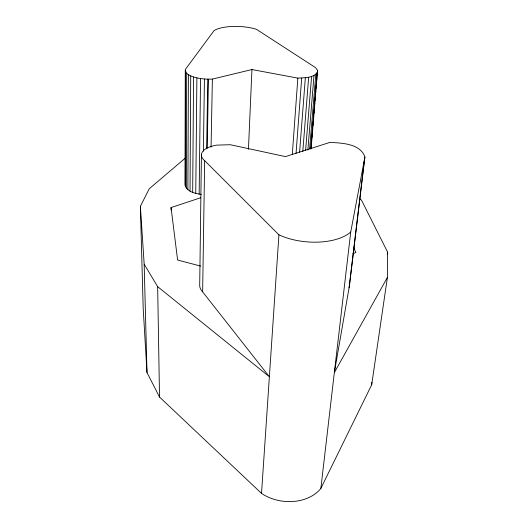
<?xml version="1.0" encoding="UTF-8"?>
<svg xmlns="http://www.w3.org/2000/svg" width="528" height="528" viewBox="0 0 528 528"><rect width="100%" height="100%" fill="white"/><g stroke="black" fill="none" stroke-linecap="round" stroke-linejoin="round"><path stroke-width="0.79" d="M311.117 148.777L317.533 70.297L315.414 67.538L256.37 29.278A27.298 8.936 2.4 0 0 214.078 30.591L185.599 69.122L185.275 70.528L184.991 184.668C186.417 191.776 195.221 193.519 201.313 194.449M185.328 186.397L185.592 70.772M186.305 188.08L186.694 73.359L185.275 70.528M187.889 189.677L188.397 74.699L186.694 73.359M190.034 191.129L190.714 75.926L188.397 74.699M192.687 192.383L193.571 77.002L190.714 75.926M185.018 158.347L149.252 188.753L140.375 206.309L143.187 308.444L146.995 372.577L159.515 397.043L261.525 493.39A39.521 29.555 6.9 0 0 320.846 488.446L371.692 384.793L387.394 277.431L387.625 252.206L361.588 200.317L359.773 198.647M195.756 193.413L196.885 77.887L193.571 77.002M199.155 194.172L200.541 78.56L196.885 77.887M201.432 154.433L199.709 284.632A23.047 13.18 1.5 0 0 202.646 291.878L269.372 376.748L157.661 286.658L144.177 264.224L140.375 206.309M203.386 151.166L204.428 78.995L200.541 78.56M202.646 291.878L204.666 160.644A25.192 11.207 1.9 0 1 216.724 145.127L230.32 144.725L285.463 156.598L329.716 142.461C341.53 142.883 360.558 143.642 364.907 157.034L349.496 285.384L334.336 372.643L387.394 277.431M206.639 148.843L207.794 79.147M207.253 148.051L208.415 79.174L212.381 79.094L251.942 69.551L297.838 78.118C304.425 77.642 313.969 78.342 317.632 71.689M211.061 147.107L212.381 79.094M371.692 384.793L371.765 382.338M248.45 149.338L251.942 69.551M261.525 493.39L278.923 234.821L204.666 160.644M292.307 154.414L297.838 78.118M296.043 153.47L301.693 78.045M299.594 152.249L305.342 77.722M302.788 151.576L308.675 77.167M305.606 150.381L311.593 76.388M307.857 150.071L314.008 75.418M309.632 148.764L315.85 74.29M310.675 148.949L317.064 73.029M310.913 148.823L311.051 147.187M311.256 144.731L311.599 140.639M311.81 138.184L312.154 134.099M312.292 132.462L312.635 128.37M312.84 125.915L313.19 121.829M313.394 119.374L313.738 115.282M313.876 113.645L314.219 109.56M314.431 107.105L314.774 103.013M314.978 100.558L315.256 97.291M315.46 94.835L315.81 90.743M316.015 88.288L316.358 84.203M316.569 81.748L316.912 77.656M317.051 76.019L317.533 70.297M320.846 488.446L350.717 232.049L364.907 157.034M349.061 287.806L364.505 159.093M387.275 254.641L387.625 252.206M352.869 253.777L355.872 252.509L353.529 247.249M171.065 209.999L171.052 207.544L200.759 197.729M204.428 78.995L208.415 79.174M200.732 266.099L177.613 260.04L171.052 207.544M349.272 283.529L349.496 285.384M144.177 264.224L146.995 372.577M157.661 286.658L159.515 397.043M350.717 232.049A47.771 23.899 4.9 0 1 278.923 234.821"/></g></svg>
